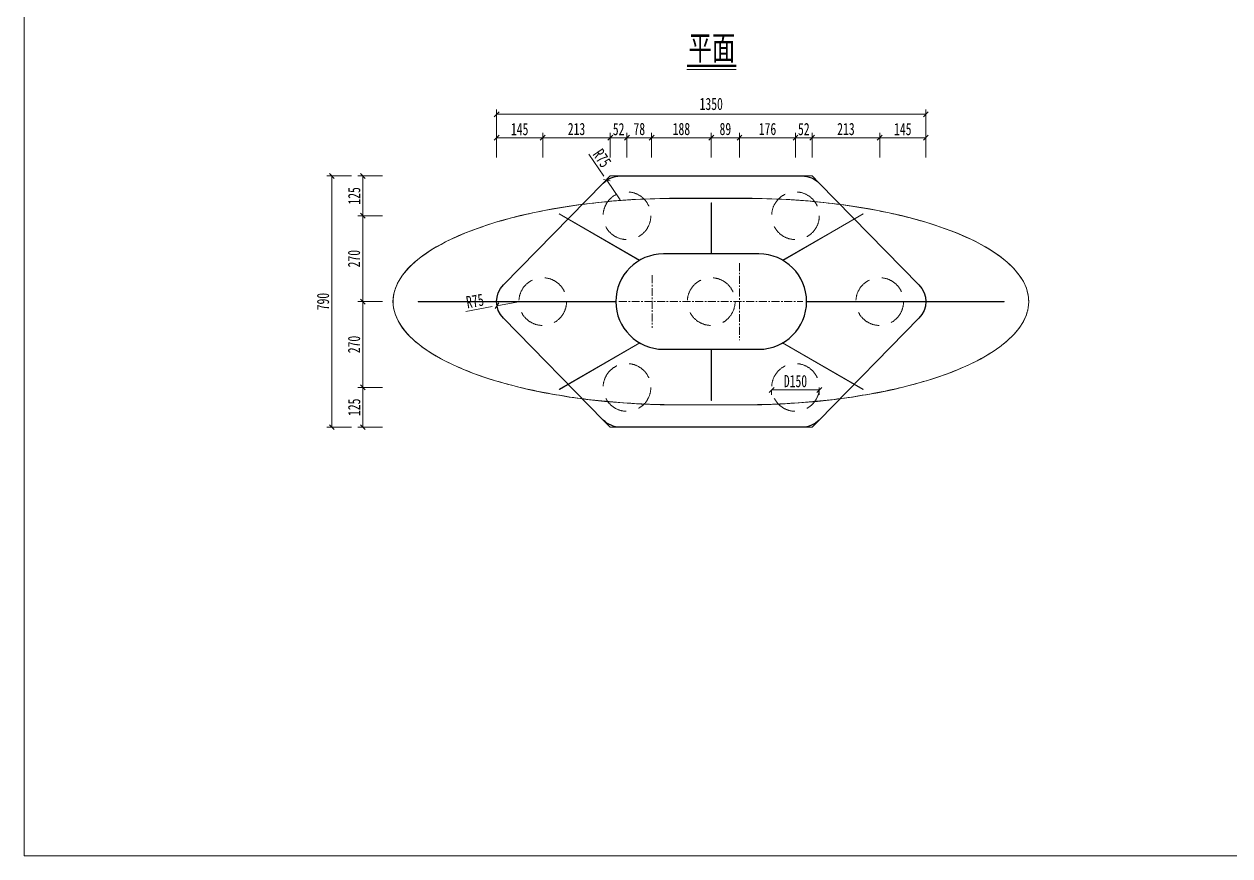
# Model space of a CAD drawing. Header units: millimetres. Extents: x 127264 to 134964, y -3921 to 2190.
# Drawn here: x 127264 to 131057, y -3921 to -1305 of the extents above; entities that cross this region are included whole.
import ezdxf

# ---------------------------------------------------------------- set-up
doc = ezdxf.new("R2010")
doc.units = ezdxf.units.MM
doc.header["$LTSCALE"] = 2
for name, pattern in [('CENTER', [2, 1.25, -0.25, 0.25, -0.25]), ('CENTER2', [1.125, 0.75, -0.125, 0.125, -0.125]), ('DASH1T', [3, 2, -1])]:
    doc.linetypes.add(name, pattern=pattern)
doc.layers.get('0').update_dxf_attribs({"lineweight": 15})
doc.layers.get('DEFPOINTS').update_dxf_attribs({"color": 8, "lineweight": 15})
for name, color, linetype, lineweight in [('CENTER', 4, 'CENTER2', 18), ('标注线及字体', 2, 'Continuous', 15), ('桥 中心线', 5, 'CENTER', 15), ('粗线', 3, 'Continuous', 25)]:
    doc.layers.add(name, color=color, linetype=linetype, lineweight=lineweight)
doc.styles.add('111', font='仿宋_GB2312.TTF', dxfattribs={"width": 0.7})
doc.dimstyles.new('200', dxfattribs={"dimscale": 0, "dimtxt": 2.5, "dimasz": 1, "dimexe": 1, "dimexo": 1, "dimgap": 0.6, "dimtad": 1, "dimdec": 0, "dimdsep": 46, "dimtxsty": '111', "dimblk": 'OBLIQUE', "dimcen": 0, "dimclrd": 4, "dimclre": 4, "dimclrt": 4, "dimadec": 1, "dimazin": 2, "dimtfac": 1, "dimtdec": 0, "dimtix": 1, "dimtmove": 2, "dimatfit": 3, "dimfxl": 4, "dimfxlon": 1, "dimtolj": 1, "dimlwd": -1, "dimlwe": -1, "dimarcsym": 0})

# ---------------------------------------------------------------- blocks, each defined once
blk = doc.blocks.new('_Oblique')
at = {"color": 0, "linetype": 'ByBlock', "lineweight": -2}
blk.add_line((-0.5, -0.5), (0.5, 0.5), dxfattribs=at)
blk = doc.blocks.new('*D47')
at = {"color": 4}
for p, q in [((128895.6, -1723.7), (128895.6, -1646.8)), ((128895.6, -1662.1), (129108.1, -1662.1)), ((129108.1, -1723.7), (129108.1, -1646.8))]:
    blk.add_line(p, q, dxfattribs=at)
at = {"layer": 'DEFPOINTS', "color": 0}
for p in [(129108.1, -1662.1), (129108.1, -1782.3), (128895.6, -2177.3)]:
    blk.add_point(p, dxfattribs=at)
at = {"color": 4, "xscale": 15.38461538461539, "yscale": 15.38461538461539, "zscale": 15.38461538461539, "rotation": 180}
blk.add_blockref('_Oblique', (128895.6, -1662.1), dxfattribs=at)
at = {"color": 4, "xscale": 15.38461538461539, "yscale": 15.38461538461539, "zscale": 15.38461538461539}
blk.add_blockref('_Oblique', (129108.1, -1662.1), dxfattribs=at)
at = {"color": 4, "insert": (129001.8, -1634.6), "char_height": 38.46, "attachment_point": 5, "style": '111'}
blk.add_mtext('\\A1;213', dxfattribs=at)
blk = doc.blocks.new('*D48')
at = {"color": 4}
for p, q in [((128750.5, -1649.8), (128750.5, -1572.8)), ((128750.5, -1588.2), (130100.6, -1588.2)), ((130100.6, -1649.8), (130100.6, -1572.8))]:
    blk.add_line(p, q, dxfattribs=at)
at = {"layer": 'DEFPOINTS', "color": 0}
for p in [(130100.6, -1588.2), (128750.5, -2177.3), (130100.6, -2177.3)]:
    blk.add_point(p, dxfattribs=at)
at = {"color": 4, "xscale": 15.38461538461539, "yscale": 15.38461538461539, "zscale": 15.38461538461539, "rotation": 180}
blk.add_blockref('_Oblique', (128750.5, -1588.2), dxfattribs=at)
at = {"color": 4, "xscale": 15.38461538461539, "yscale": 15.38461538461539, "zscale": 15.38461538461539}
blk.add_blockref('_Oblique', (130100.6, -1588.2), dxfattribs=at)
at = {"color": 4, "insert": (129425.6, -1555.8), "char_height": 38.46, "attachment_point": 5, "style": '111'}
blk.add_mtext('\\A1;1350', dxfattribs=at)
blk = doc.blocks.new('*D49')
at = {"color": 4}
for p, q in [((129160.6, -1723.7), (129160.6, -1646.8)), ((129238.1, -1662.1), (129160.6, -1662.1)), ((129238.1, -1723.7), (129238.1, -1646.8))]:
    blk.add_line(p, q, dxfattribs=at)
at = {"layer": 'DEFPOINTS', "color": 0}
for p in [(129160.6, -1662.1), (129160.6, -1907.3), (129238.1, -2530.1)]:
    blk.add_point(p, dxfattribs=at)
at = {"color": 4, "xscale": 15.38461538461539, "yscale": 15.38461538461539, "zscale": 15.38461538461539, "rotation": 180}
blk.add_blockref('_Oblique', (129160.6, -1662.1), dxfattribs=at)
at = {"color": 4, "xscale": 15.38461538461539, "yscale": 15.38461538461539, "zscale": 15.38461538461539}
blk.add_blockref('_Oblique', (129238.1, -1662.1), dxfattribs=at)
at = {"color": 4, "insert": (129199.3, -1634.6), "char_height": 38.46, "attachment_point": 5, "style": '111'}
blk.add_mtext('\\A1;78', dxfattribs=at)
blk = doc.blocks.new('*D50')
at = {"color": 4}
for p, q in [((128391.3, -2447.3), (128314.3, -2447.3)), ((128329.7, -2447.3), (128329.7, -2572.3)), ((128391.3, -2572.3), (128314.3, -2572.3))]:
    blk.add_line(p, q, dxfattribs=at)
at = {"layer": 'DEFPOINTS', "color": 0}
for p in [(129281.5, -2447.3), (128329.7, -2572.3), (129285.4, -2572.3)]:
    blk.add_point(p, dxfattribs=at)
at = {"color": 4, "xscale": 15.38461538461539, "yscale": 15.38461538461539, "zscale": 15.38461538461539}
for p, rotation in [((128329.7, -2447.3), 90), ((128329.7, -2572.3), 270)]:
    blk.add_blockref('_Oblique', p, dxfattribs=dict(at, rotation=rotation))
at = {"color": 4, "insert": (128302.6, -2509.8), "char_height": 38.46, "attachment_point": 5, "rotation": 90, "style": '111'}
blk.add_mtext('\\A1;125', dxfattribs=at)
blk = doc.blocks.new('*D51')
at = {"color": 4}
for p, q in [((128391.3, -2177.3), (128314.3, -2177.3)), ((128329.7, -2447.3), (128329.7, -2177.3)), ((128391.3, -2447.3), (128314.3, -2447.3))]:
    blk.add_line(p, q, dxfattribs=at)
at = {"layer": 'DEFPOINTS', "color": 0}
for p in [(128329.7, -2177.3), (128986.5, -2177.3), (129281.5, -2447.3)]:
    blk.add_point(p, dxfattribs=at)
at = {"color": 4, "xscale": 15.38461538461539, "yscale": 15.38461538461539, "zscale": 15.38461538461539}
for p, rotation in [((128329.7, -2177.3), 90), ((128329.7, -2447.3), 270)]:
    blk.add_blockref('_Oblique', p, dxfattribs=dict(at, rotation=rotation))
at = {"color": 4, "insert": (128302.2, -2312.3), "char_height": 38.46, "attachment_point": 5, "rotation": 90, "style": '111'}
blk.add_mtext('\\A1;270', dxfattribs=at)
blk = doc.blocks.new('*D52')
at = {"color": 4}
for p, q in [((128391.3, -1782.3), (128314.3, -1782.3)), ((128329.7, -1907.3), (128329.7, -1782.3)), ((128391.3, -1907.3), (128314.3, -1907.3))]:
    blk.add_line(p, q, dxfattribs=at)
at = {"layer": 'DEFPOINTS', "color": 0}
for p in [(128329.7, -1782.3), (129290, -1782.3), (129281.5, -1907.3)]:
    blk.add_point(p, dxfattribs=at)
at = {"color": 4, "xscale": 15.38461538461539, "yscale": 15.38461538461539, "zscale": 15.38461538461539}
for p, rotation in [((128329.7, -1782.3), 90), ((128329.7, -1907.3), 270)]:
    blk.add_blockref('_Oblique', p, dxfattribs=dict(at, rotation=rotation))
at = {"color": 4, "insert": (128302.6, -1844.8), "char_height": 38.46, "attachment_point": 5, "rotation": 90, "style": '111'}
blk.add_mtext('\\A1;125', dxfattribs=at)
blk = doc.blocks.new('*D53')
at = {"color": 4}
for p, q in [((128391.3, -1907.3), (128314.3, -1907.3)), ((128329.7, -1907.3), (128329.7, -2177.3)), ((128391.3, -2177.3), (128314.3, -2177.3))]:
    blk.add_line(p, q, dxfattribs=at)
at = {"layer": 'DEFPOINTS', "color": 0}
for p in [(129281.5, -1907.3), (128329.7, -2177.3), (128986.5, -2177.3)]:
    blk.add_point(p, dxfattribs=at)
at = {"color": 4, "xscale": 15.38461538461539, "yscale": 15.38461538461539, "zscale": 15.38461538461539}
for p, rotation in [((128329.7, -1907.3), 90), ((128329.7, -2177.3), 270)]:
    blk.add_blockref('_Oblique', p, dxfattribs=dict(at, rotation=rotation))
at = {"color": 4, "insert": (128302.2, -2042.3), "char_height": 38.46, "attachment_point": 5, "rotation": 90, "style": '111'}
blk.add_mtext('\\A1;270', dxfattribs=at)
blk = doc.blocks.new('*D54')
at = {"color": 4}
for p, q in [((128293.7, -1782.3), (128216.7, -1782.3)), ((128232.1, -1782.3), (128232.1, -2572.3)), ((128293.7, -2572.3), (128216.7, -2572.3))]:
    blk.add_line(p, q, dxfattribs=at)
at = {"layer": 'DEFPOINTS', "color": 0}
for p in [(129290, -1782.3), (128232.1, -2572.3), (129285.4, -2572.3)]:
    blk.add_point(p, dxfattribs=at)
at = {"color": 4, "xscale": 15.38461538461539, "yscale": 15.38461538461539, "zscale": 15.38461538461539}
for p, rotation in [((128232.1, -1782.3), 90), ((128232.1, -2572.3), 270)]:
    blk.add_blockref('_Oblique', p, dxfattribs=dict(at, rotation=rotation))
at = {"color": 4, "insert": (128204.6, -2177.3), "char_height": 38.46, "attachment_point": 5, "rotation": 90, "style": '111'}
blk.add_mtext('\\A1;790', dxfattribs=at)
blk = doc.blocks.new('*D55')
at = {"color": 4}
for p, q in [((129238.1, -1723.7), (129238.1, -1646.8)), ((129425.6, -1662.1), (129238.1, -1662.1)), ((129425.6, -1723.7), (129425.6, -1646.8))]:
    blk.add_line(p, q, dxfattribs=at)
at = {"layer": 'DEFPOINTS', "color": 0}
for p in [(129238.1, -1662.1), (129238.1, -2200.1), (129425.6, -2530.1)]:
    blk.add_point(p, dxfattribs=at)
at = {"color": 4, "xscale": 15.38461538461539, "yscale": 15.38461538461539, "zscale": 15.38461538461539, "rotation": 180}
blk.add_blockref('_Oblique', (129238.1, -1662.1), dxfattribs=at)
at = {"color": 4, "xscale": 15.38461538461539, "yscale": 15.38461538461539, "zscale": 15.38461538461539}
blk.add_blockref('_Oblique', (129425.6, -1662.1), dxfattribs=at)
at = {"color": 4, "insert": (129331.8, -1634.6), "char_height": 38.46, "attachment_point": 5, "style": '111'}
blk.add_mtext('\\A1;188', dxfattribs=at)
blk = doc.blocks.new('*D56')
at = {"color": 4}
for p, q in [((129040.2, -1713.2), (129088.3, -1782.9)), ((129139.6, -1857.3), (129097, -1795.5))]:
    blk.add_line(p, q, dxfattribs=at)
at = {"layer": 'DEFPOINTS', "color": 0}
for p in [(129097, -1795.5), (129139.6, -1857.3)]:
    blk.add_point(p, dxfattribs=at)
at = {"color": 4, "xscale": 15.38461538461539, "yscale": 15.38461538461539, "zscale": 15.38461538461539, "rotation": 304.5766971600107}
blk.add_blockref('_Oblique', (129097, -1795.5), dxfattribs=at)
at = {"color": 4, "insert": (129082.2, -1726.3), "char_height": 38.46, "attachment_point": 5, "rotation": 304.5767, "style": '111'}
blk.add_mtext('\\A1;R75', dxfattribs=at)
blk = doc.blocks.new('*D57')
at = {"color": 4}
for p, q in [((129615.6, -2455.1), (129615.6, -2470.5)), ((129615.6, -2455.1), (129765.6, -2455.1)), ((129765.6, -2455.1), (129765.6, -2470.5))]:
    blk.add_line(p, q, dxfattribs=at)
at = {"layer": 'DEFPOINTS', "color": 0}
for p in [(129615.6, -2447.3), (129765.6, -2447.3), (129765.6, -2455.1)]:
    blk.add_point(p, dxfattribs=at)
at = {"color": 4, "xscale": 15.38461538461539, "yscale": 15.38461538461539, "zscale": 15.38461538461539, "rotation": 180}
blk.add_blockref('_Oblique', (129615.6, -2455.1), dxfattribs=at)
at = {"color": 4, "xscale": 15.38461538461539, "yscale": 15.38461538461539, "zscale": 15.38461538461539}
blk.add_blockref('_Oblique', (129765.6, -2455.1), dxfattribs=at)
at = {"color": 4, "insert": (129690.6, -2427.6), "char_height": 38.46, "attachment_point": 5, "style": '111'}
blk.add_mtext('\\A1;D150', dxfattribs=at)
blk = doc.blocks.new('*D58')
at = {"color": 4}
for p, q in [((128653.2, -2208.2), (128736.5, -2193.2)), ((128825.5, -2177.3), (128751.7, -2190.5))]:
    blk.add_line(p, q, dxfattribs=at)
at = {"layer": 'DEFPOINTS', "color": 0}
for p in [(128751.7, -2190.5), (128825.5, -2177.3)]:
    blk.add_point(p, dxfattribs=at)
at = {"color": 4, "xscale": 15.38461538461539, "yscale": 15.38461538461539, "zscale": 15.38461538461539, "rotation": 10.16501532166014}
blk.add_blockref('_Oblique', (128751.7, -2190.5), dxfattribs=at)
at = {"color": 4, "insert": (128682.5, -2175.4), "char_height": 38.46, "attachment_point": 5, "rotation": 10.165, "style": '111'}
blk.add_mtext('\\A1;R75', dxfattribs=at)
blk = doc.blocks.new('*D59')
at = {"color": 4}
for p, q in [((128750.5, -1723.7), (128750.5, -1646.8)), ((128895.6, -1662.1), (128750.5, -1662.1)), ((128895.6, -1723.7), (128895.6, -1646.8))]:
    blk.add_line(p, q, dxfattribs=at)
at = {"layer": 'DEFPOINTS', "color": 0}
for p in [(128750.5, -1662.1), (128750.5, -2177.3), (128895.6, -2177.3)]:
    blk.add_point(p, dxfattribs=at)
at = {"color": 4, "xscale": 15.38461538461539, "yscale": 15.38461538461539, "zscale": 15.38461538461539, "rotation": 180}
blk.add_blockref('_Oblique', (128750.5, -1662.1), dxfattribs=at)
at = {"color": 4, "xscale": 15.38461538461539, "yscale": 15.38461538461539, "zscale": 15.38461538461539}
blk.add_blockref('_Oblique', (128895.6, -1662.1), dxfattribs=at)
at = {"color": 4, "insert": (128823, -1635), "char_height": 38.46, "attachment_point": 5, "style": '111'}
blk.add_mtext('\\A1;145', dxfattribs=at)
blk = doc.blocks.new('*D60')
at = {"color": 4}
for p, q in [((129743, -1723.7), (129743, -1646.8)), ((129955.6, -1662.1), (129743, -1662.1)), ((129955.6, -1723.7), (129955.6, -1646.8))]:
    blk.add_line(p, q, dxfattribs=at)
at = {"layer": 'DEFPOINTS', "color": 0}
for p in [(129743, -1662.1), (129743, -1782.3), (129955.6, -2177.3)]:
    blk.add_point(p, dxfattribs=at)
at = {"color": 4, "xscale": 15.38461538461539, "yscale": 15.38461538461539, "zscale": 15.38461538461539, "rotation": 180}
blk.add_blockref('_Oblique', (129743, -1662.1), dxfattribs=at)
at = {"color": 4, "xscale": 15.38461538461539, "yscale": 15.38461538461539, "zscale": 15.38461538461539}
blk.add_blockref('_Oblique', (129955.6, -1662.1), dxfattribs=at)
at = {"color": 4, "insert": (129849.3, -1634.6), "char_height": 38.46, "attachment_point": 5, "style": '111'}
blk.add_mtext('\\A1;213', dxfattribs=at)
blk = doc.blocks.new('*D61')
at = {"color": 4}
for p, q in [((129514.6, -1723.7), (129514.6, -1646.8)), ((129514.6, -1662.1), (129690.6, -1662.1)), ((129690.6, -1723.7), (129690.6, -1646.8))]:
    blk.add_line(p, q, dxfattribs=at)
at = {"layer": 'DEFPOINTS', "color": 0}
for p in [(129690.6, -1662.1), (129690.6, -1907.3), (129514.6, -2177.3)]:
    blk.add_point(p, dxfattribs=at)
at = {"color": 4, "xscale": 15.38461538461539, "yscale": 15.38461538461539, "zscale": 15.38461538461539, "rotation": 180}
blk.add_blockref('_Oblique', (129514.6, -1662.1), dxfattribs=at)
at = {"color": 4, "xscale": 15.38461538461539, "yscale": 15.38461538461539, "zscale": 15.38461538461539}
blk.add_blockref('_Oblique', (129690.6, -1662.1), dxfattribs=at)
at = {"color": 4, "insert": (129602.6, -1634.6), "char_height": 38.46, "attachment_point": 5, "style": '111'}
blk.add_mtext('\\A1;176', dxfattribs=at)
blk = doc.blocks.new('*D62')
at = {"color": 4}
for p, q in [((129425.6, -1723.7), (129425.6, -1646.8)), ((129425.6, -1662.1), (129514.6, -1662.1)), ((129514.6, -1723.7), (129514.6, -1646.8))]:
    blk.add_line(p, q, dxfattribs=at)
at = {"layer": 'DEFPOINTS', "color": 0}
for p in [(129514.6, -1662.1), (129514.6, -2177.3), (129425.6, -2530.1)]:
    blk.add_point(p, dxfattribs=at)
at = {"color": 4, "xscale": 15.38461538461539, "yscale": 15.38461538461539, "zscale": 15.38461538461539, "rotation": 180}
blk.add_blockref('_Oblique', (129425.6, -1662.1), dxfattribs=at)
at = {"color": 4, "xscale": 15.38461538461539, "yscale": 15.38461538461539, "zscale": 15.38461538461539}
blk.add_blockref('_Oblique', (129514.6, -1662.1), dxfattribs=at)
at = {"color": 4, "insert": (129470.1, -1634.6), "char_height": 38.46, "attachment_point": 5, "style": '111'}
blk.add_mtext('\\A1;89', dxfattribs=at)
blk = doc.blocks.new('*D63')
at = {"color": 4}
for p, q in [((129955.6, -1723.7), (129955.6, -1646.8)), ((129955.6, -1662.1), (130100.6, -1662.1)), ((130100.6, -1723.7), (130100.6, -1646.8))]:
    blk.add_line(p, q, dxfattribs=at)
at = {"layer": 'DEFPOINTS', "color": 0}
for p in [(130100.6, -1662.1), (129955.6, -2177.3), (130100.6, -2177.3)]:
    blk.add_point(p, dxfattribs=at)
at = {"color": 4, "xscale": 15.38461538461539, "yscale": 15.38461538461539, "zscale": 15.38461538461539, "rotation": 180}
blk.add_blockref('_Oblique', (129955.6, -1662.1), dxfattribs=at)
at = {"color": 4, "xscale": 15.38461538461539, "yscale": 15.38461538461539, "zscale": 15.38461538461539}
blk.add_blockref('_Oblique', (130100.6, -1662.1), dxfattribs=at)
at = {"color": 4, "insert": (130028.1, -1635), "char_height": 38.46, "attachment_point": 5, "style": '111'}
blk.add_mtext('\\A1;145', dxfattribs=at)
blk = doc.blocks.new('*D69')
at = {"color": 4}
for p, q in [((129690.6, -1723.7), (129690.6, -1646.8)), ((129743, -1662.1), (129690.6, -1662.1)), ((129743, -1723.7), (129743, -1646.8))]:
    blk.add_line(p, q, dxfattribs=at)
at = {"layer": 'DEFPOINTS', "color": 0}
for p in [(129690.6, -1662.1), (129743, -1782.3), (129690.6, -1907.3)]:
    blk.add_point(p, dxfattribs=at)
at = {"color": 4, "xscale": 15.38461538461539, "yscale": 15.38461538461539, "zscale": 15.38461538461539, "rotation": 180}
blk.add_blockref('_Oblique', (129690.6, -1662.1), dxfattribs=at)
at = {"color": 4, "xscale": 15.38461538461539, "yscale": 15.38461538461539, "zscale": 15.38461538461539}
blk.add_blockref('_Oblique', (129743, -1662.1), dxfattribs=at)
at = {"color": 4, "insert": (129716.8, -1635), "char_height": 38.46, "attachment_point": 5, "style": '111'}
blk.add_mtext('\\A1;52', dxfattribs=at)
blk = doc.blocks.new('*D70')
at = {"color": 4}
for p, q in [((129108.1, -1723.7), (129108.1, -1646.8)), ((129108.1, -1662.1), (129160.6, -1662.1)), ((129160.6, -1723.7), (129160.6, -1646.8))]:
    blk.add_line(p, q, dxfattribs=at)
at = {"layer": 'DEFPOINTS', "color": 0}
for p in [(129160.6, -1662.1), (129108.1, -1782.3), (129160.6, -1907.3)]:
    blk.add_point(p, dxfattribs=at)
at = {"color": 4, "xscale": 15.38461538461539, "yscale": 15.38461538461539, "zscale": 15.38461538461539, "rotation": 180}
blk.add_blockref('_Oblique', (129108.1, -1662.1), dxfattribs=at)
at = {"color": 4, "xscale": 15.38461538461539, "yscale": 15.38461538461539, "zscale": 15.38461538461539}
blk.add_blockref('_Oblique', (129160.6, -1662.1), dxfattribs=at)
at = {"color": 4, "insert": (129134.3, -1635), "char_height": 38.46, "attachment_point": 5, "style": '111'}
blk.add_mtext('\\A1;52', dxfattribs=at)

msp = doc.modelspace()

# ---------------------------------------------------------------- linework, layer by layer
at = {"color": 4}
msp.add_line((129349.3, -1447.6), (129504.2, -1447.6), dxfattribs=at)
at = {"color": 8}
for p, q in [((129324.6, -1852.3), (129524.6, -1852.3)), ((129324.6, -1852.7), (129524.6, -1852.7)), ((129425.2, -2027.3), (129425.2, -1866.8)), ((129425.2, -1866.8), (129426, -1866.8)), ((129426, -2027.3), (129426, -1866.8)), ((128948, -1901.2), (128947.6, -1901.8)), ((129200.2, -2047.6), (128947.6, -1901.8)), ((129201, -2047.2), (128948, -1901.2)), ((129650.2, -2047.2), (129903.1, -1901.2)), ((129651, -2047.6), (129903.5, -1901.8)), ((129903.1, -1901.2), (129903.5, -1901.8)), ((129125.6, -2176.9), (128504.2, -2176.9)), ((128504.2, -2176.9), (128504.2, -2177.7)), ((129125.6, -2177.7), (128504.2, -2177.7)), ((129725.6, -2176.9), (130346.9, -2176.9)), ((129725.6, -2177.7), (130346.9, -2177.7)), ((130346.9, -2176.9), (130346.9, -2177.7)), ((129200.2, -2307), (128947.6, -2452.8)), ((129201, -2307.5), (128948, -2453.5)), ((129650.2, -2307.5), (129903.1, -2453.5)), ((129651, -2307), (129903.5, -2452.8)), ((129425.2, -2327.3), (129425.2, -2487.9)), ((129426, -2327.3), (129426, -2487.9)), ((128948, -2453.5), (128947.6, -2452.8)), ((129903.1, -2453.5), (129903.5, -2452.8)), ((129324.6, -2501.9), (129524.6, -2501.9)), ((129324.6, -2502.3), (129524.6, -2502.3)), ((129425.2, -2487.9), (129426, -2487.9))]:
    msp.add_line(p, q, dxfattribs=at)
at = {"color": 6, "const_width": 7.2}
msp.add_lwpolyline([(129349.3, -1435.6), (129504.2, -1435.6)], dxfattribs=at)
at = {"color": 8}
for points in [[(129086, -1804.8), (129108.1, -1782.3), (129139.6, -1782.3)], [(129765.1, -1804.8), (129743, -1782.3), (129711.5, -1782.3)], [(129086, -2549.8), (129108.1, -2572.3), (129139.6, -2572.3)], [(129765.1, -2549.8), (129743, -2572.3), (129711.5, -2572.3)]]:
    msp.add_lwpolyline(points, dxfattribs=at)
msp.add_ellipse((129324.6, -2177.3), major_axis=(-900, 0), ratio=0.361111, start_param=4.712389, end_param=7.853982, dxfattribs=at)
at = {"color": 8, "extrusion": (0, 0, -1)}
msp.add_ellipse((129524.6, -2177.3), major_axis=(900, 0), ratio=0.361111, start_param=4.712389, end_param=7.853982, dxfattribs=at)
at = {"color": 8}
for points in [[(129324.6, -1852.7), (129243.1, -1852.7), (129086.2, -1860.4), (128874.9, -1892.5), (128702.7, -1938.8), (128569.5, -1995.9), (128478.4, -2059.8), (128428.8, -2127.7), (128419.9, -2196.2), (128450.7, -2263.9), (128520.2, -2327.9), (128627.9, -2386.7), (128774.5, -2437.8), (128949.4, -2475.3), (129137.2, -2497.2), (129262.1, -2501.9), (129324.6, -2501.9)], [(129524.6, -1852.7), (129606.2, -1852.7), (129763, -1860.4), (129974.3, -1892.5), (130146.5, -1938.8), (130279.7, -1995.9), (130370.8, -2059.8), (130420.4, -2127.7), (130429.3, -2196.2), (130398.5, -2263.9), (130329, -2327.9), (130221.3, -2386.7), (130074.7, -2437.8), (129899.8, -2475.3), (129712, -2497.2), (129587.1, -2501.9), (129524.6, -2501.9)]]:
    msp.add_open_spline(points, degree=3, knots=[4.712389, 4.712389, 4.712389, 4.712389, 4.984267, 5.23528, 5.470627, 5.695394, 5.920162, 6.130669, 6.341176, 6.551683, 6.76219, 6.972697, 7.199347, 7.437549, 7.645765, 7.853982, 7.853982, 7.853982, 7.853982], dxfattribs=at)
at = {"layer": 'CENTER', "linetype": 'DASH1T', "ltscale": 20}
for centre in [(129160.6, -1907.3), (129690.6, -1907.3), (128895.6, -2177.3), (129425.6, -2177.3), (129955.6, -2177.3), (129160.6, -2447.3), (129690.6, -2447.3)]:
    msp.add_circle(centre, 75, dxfattribs=at)
at = {"layer": 'DEFPOINTS'}
msp.add_lwpolyline([(127264.3, 1195.4), (134964.3, 1195.4), (134964.3, -3920.6), (127264.3, -3920.6)], close=True, dxfattribs=at)
at = {"layer": '桥 中心线', "color": 5, "ltscale": 10}
for p, q in [((129514.6, -2056.4), (129514.6, -2298.3)), ((129239.6, -2094.6), (129239.6, -2260)), ((129135.4, -2177.3), (129713.8, -2177.3))]:
    msp.add_line(p, q, dxfattribs=at)
at = {"layer": '粗线'}
for points in [[(129711.5, -1782.3, -0.201342), (129765.1, -1804.8), (130079.1, -2124.8, -0.40875), (130079.1, -2229.8), (129765.1, -2549.8, -0.201342), (129711.5, -2572.3), (129139.6, -2572.3, -0.201342), (129086, -2549.8), (128772, -2229.8, -0.40875), (128772, -2124.8), (129086, -1804.8, -0.201342), (129139.6, -1782.3)], [(129275.6, -2027.3, 1), (129275.6, -2327.3), (129575.6, -2327.3, 1), (129575.6, -2027.3)]]:
    msp.add_lwpolyline(points, format="xyb", close=True, dxfattribs=at)

# ---------------------------------------------------------------- texts
at = {"layer": '标注线及字体', "color": 0, "style": '111', "width": 0.7}
msp.add_text('平面', height=76.92, dxfattribs=at).set_placement((129354.4, -1418))

# ---------------------------------------------------------------- dimensions: what is measured, and where the dimension line sits
dim = msp.add_linear_dim(base=(130100.6, -1588.2), p1=(128750.5, -2177.3), p2=(130100.6, -2177.3), dimstyle='200', override={"dimscale": 15.384615})
dim.commit()
dim.dimension.update_dxf_attribs({"geometry": '*D48', "text_midpoint": (129425.6, -1555.8), "dimtype": 160})
for base, p1, p2, angle, picture, middle in [((128750.5, -1662.1), (128895.6, -2177.3), (128750.5, -2177.3), 180, '*D59', (128823, -1635)), ((129160.5560347, -1662.1477968), (129238.0560347, -2530.0928695), (129160.5560347, -1907.2918529), 180, '*D49', (129199.3060347, -1634.6218093)), ((129238.0560347, -1662.1477968), (129425.5560347, -2530.0928695), (129238.0560347, -2200.0928695), 180, '*D55', (129331.8060347, -1634.6218093)), ((129743, -1662.1), (129955.6, -2177.3), (129743, -1782.3), 180, '*D60', (129849.3, -1634.6)), ((128232.1, -2572.3), (129290, -1782.3), (129285.4, -2572.3), 270, '*D54', (128204.6, -2177.3)), ((128329.7, -1782.3), (129281.5, -1907.3), (129290, -1782.3), 270, '*D52', (128302.6, -1844.8)), ((128329.7, -2177.3), (129281.5, -1907.3), (128986.5, -2177.3), 270, '*D53', (128302.2, -2042.3)), ((128329.7, -2177.3), (129281.5, -2447.3), (128986.5, -2177.3), 90, '*D51', (128302.2, -2312.3)), ((128329.7, -2572.3), (129281.5, -2447.3), (129285.4, -2572.3), 90, '*D50', (128302.6, -2509.8))]:
    dim = msp.add_linear_dim(base=base, p1=p1, p2=p2, angle=angle, dimstyle='200', override={"dimscale": 15.384615})
    dim.commit()
    dim.dimension.update_dxf_attribs({"geometry": picture, "text_midpoint": middle})
for base, p1, p2, picture, middle in [((129108.0937, -1662.1478), (128895.556, -2177.2919), (129108.0937, -1782.2919), '*D47', (129001.8249, -1634.6218)), ((129160.556, -1662.1478), (129108.0937, -1782.2919), (129160.556, -1907.2919), '*D70', (129134.3249, -1635.0376)), ((129514.6, -1662.1), (129425.6, -2530.1), (129514.6, -2177.3), '*D62', (129470.1, -1634.6)), ((129690.6, -1662.1), (129514.6, -2177.3), (129690.6, -1907.3), '*D61', (129602.6, -1634.6)), ((129690.6, -1662.1), (129743, -1782.3), (129690.6, -1907.3), '*D69', (129716.8, -1635)), ((130100.6, -1662.1), (129955.6, -2177.3), (130100.6, -2177.3), '*D63', (130028.1, -1635))]:
    dim = msp.add_linear_dim(base=base, p1=p1, p2=p2, dimstyle='200', override={"dimscale": 15.384615})
    dim.commit()
    dim.dimension.update_dxf_attribs({"geometry": picture, "text_midpoint": middle})
for center, mpoint, picture, middle in [((129139.6, -1857.3), (129097, -1795.5), '*D56', (129082.2, -1726.3)), ((128825.5, -2177.3), (128751.7, -2190.5), '*D58', (128682.5, -2175.4))]:
    dim = msp.add_radius_dim(center=center, mpoint=mpoint, dimstyle='200', override={"dimscale": 15.384615})
    dim.commit()
    dim.dimension.update_dxf_attribs({"geometry": picture, "text_midpoint": middle})
dim = msp.add_linear_dim(base=(129765.6, -2455.1), p1=(129615.6, -2447.3), p2=(129765.6, -2447.3), text='D<>', dimstyle='200', override={"dimscale": 15.384615})
dim.commit()
dim.dimension.update_dxf_attribs({"geometry": '*D57', "text_midpoint": (129690.6, -2427.6)})

doc.saveas('drawing.dxf')
